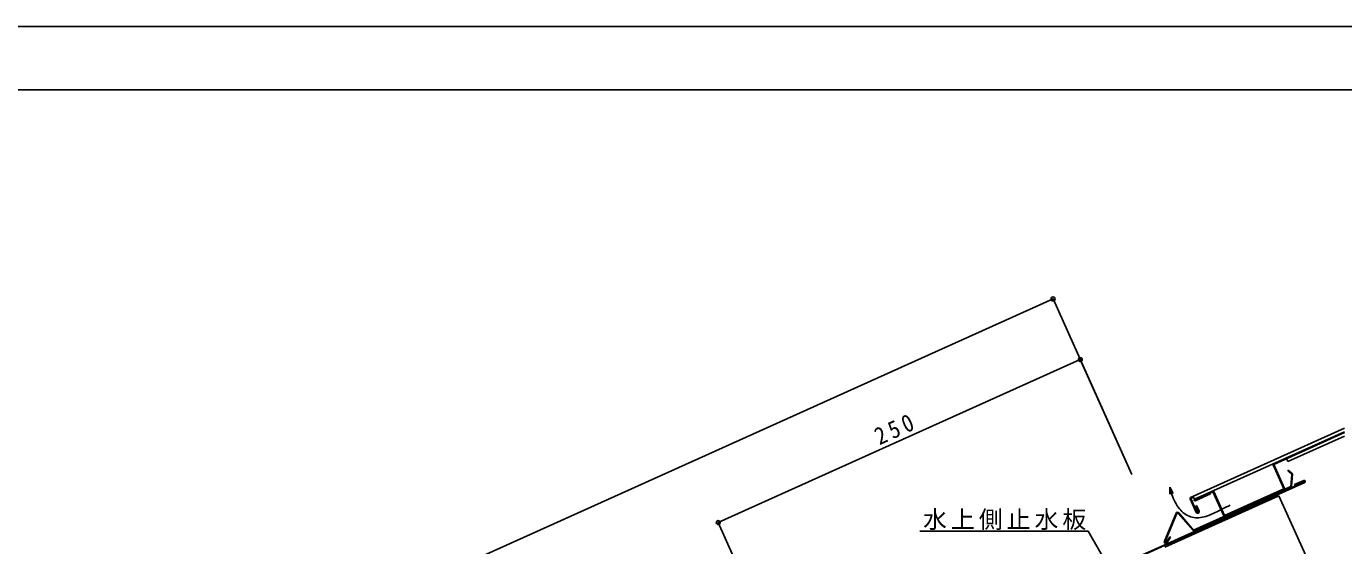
# Model space of a CAD drawing. Units: millimetres, scale not verified. Extents: x -1104 to 916, y -637 to 768.
# Drawn here: x -420 to 410, y 441 to 768 of the extents above; entities that cross this region are included whole.
import ezdxf

# ---------------------------------------------------------------- set-up
doc = ezdxf.new("R2010")
doc.units = ezdxf.units.MM
doc.header["$LTSCALE"] = 5
doc.header["$PDMODE"] = 32
doc.header["$PDSIZE"] = 2.5
doc.layers.add('0-0', color=7, linetype='Continuous')
doc.layers.add('F-0', color=2, linetype='Continuous')
doc.styles.add('ＭＳ ゴシック', font='')
doc.styles.get('ＭＳ ゴシック').set_extended_font_data('MS Gothic')

msp = doc.modelspace()

# ---------------------------------------------------------------- linework, layer by layer
at = {"layer": '0-0'}
for p, q in [((-603.116, 223.187), (226.718, 596.651)), ((226.718, 596.651), (276.397, 486.265)), ((243.889, 558.497), (15.913, 455.897)), ((243.889, 558.497), (276.397, 486.265)), ((313.221, 471.603), (410.295, 515.287)), ((315.866, 470.6), (410.295, 513.094)), ((365.725, 492.489), (410.295, 512.546)), ((374.525, 494.256), (410.295, 510.353)), ((372.04, 477.237), (365.269, 492.284)), ((372.496, 477.442), (365.725, 492.489)), ((374.525, 494.256), (373.704, 496.08)), ((298.994, 442.831), (384.988, 481.529)), ((385.152, 481.164), (299.523, 442.63)), ((374.451, 488.524), (374.789, 488.892)), ((377.072, 486.116), (374.451, 488.524)), ((377.41, 486.484), (374.789, 488.892)), ((376.349, 478.628), (377.072, 486.116)), ((376.846, 478.58), (377.57, 486.068)), ((384.578, 482.441), (378.833, 479.855)), ((378.997, 479.49), (384.742, 482.076)), ((297.034, 440.421), (368.872, 472.749)), ((300.326, 478.237), (300.225, 473.789)), ((300.326, 478.237), (302.327, 474.173)), ((315.25, 451.133), (376.349, 478.628)), ((315.455, 450.677), (376.554, 478.172)), ((316.025, 470.124), (327.424, 475.253)), ((316.23, 469.668), (325.806, 473.977)), ((325.806, 473.977), (325.6, 474.433)), ((334.195, 460.207), (327.424, 475.253)), ((334.651, 460.412), (327.88, 475.459)), ((334.651, 460.412), (372.04, 477.237)), ((390.621, 424.417), (368.872, 472.749)), ((378.997, 479.49), (378.833, 479.855)), ((316.869, 462.279), (312.97, 470.942)), ((313.426, 471.147), (315.25, 471.968)), ((317.325, 462.484), (313.426, 471.147)), ((315.866, 470.6), (315.25, 471.968)), ((317.051, 466.747), (316.595, 466.542)), ((318.237, 462.895), (316.595, 466.542)), ((318.693, 463.1), (317.051, 466.747)), ((296.797, 444.181), (304.229, 461.781)), ((304.69, 461.587), (297.258, 443.986)), ((300.317, 442.329), (341.353, 460.796)), ((314.87, 450.808), (305.53, 461.717)), ((315.25, 451.133), (305.91, 462.042)), ((330.21, 456.878), (330.046, 457.243)), ((330.145, 457.287), (330.43, 456.977)), ((330.21, 456.878), (343.889, 463.034)), ((332.067, 458.152), (332.353, 457.842)), ((333.99, 459.018), (334.275, 458.708)), ((333.996, 458.582), (334.926, 459.439)), ((335.912, 459.883), (336.198, 459.573)), ((337.835, 460.748), (338.12, 460.438)), ((339.757, 461.613), (340.043, 461.303)), ((339.763, 461.177), (340.693, 462.034)), ((341.68, 462.478), (341.965, 462.168)), ((343.602, 463.343), (343.89, 463.03)), ((343.89, 463.03), (343.725, 463.398)), ((15.913, 455.897), (48.42, 383.665)), ((142.787, 450.413), (248.785, 450.413)), ((267.094, 428.475), (298.994, 442.831)), ((299.523, 442.63), (267.259, 428.11)), ((300.26, 446.921), (298.143, 443.527)), ((300.684, 446.656), (298.567, 443.263)), ((300.26, 446.921), (300.684, 446.656))]:
    msp.add_line(p, q, dxfattribs=at)
for points in [[(300.974, 475.302), (300.619, 476.75), (300.326, 478.237)], [(338.294, 466.767), (337.082, 466.275), (335.875, 465.733), (334.673, 465.157), (333.475, 464.558), (332.281, 463.948), (331.091, 463.338), (329.906, 462.739), (328.725, 462.159), (327.55, 461.608), (326.381, 461.092), (325.22, 460.618), (324.069, 460.194), (322.927, 459.824), (321.797, 459.514), (320.68, 459.268), (319.576, 459.089), (318.488, 458.98), (317.417, 458.945), (316.364, 458.986), (315.33, 459.103), (314.316, 459.298), (313.324, 459.572), (312.354, 459.926), (311.409, 460.358), (310.488, 460.868), (309.593, 461.457), (308.725, 462.121), (307.886, 462.861), (307.076, 463.674), (306.296, 464.558), (305.549, 465.512), (304.836, 466.532), (304.159, 467.616), (303.519, 468.762), (302.919, 469.966), (302.361, 471.225), (301.849, 472.536), (301.385, 473.896), (300.974, 475.302)], [(248.785, 450.413), (270.044, 413.592), (287.527, 431.075)]]:
    msp.add_lwpolyline(points, dxfattribs=at)
for centre, radius, start, end in [((365.725, 492.489), 0.5, 114.22805, 204.22805), ((377.072, 486.116), 0.5, 354.48317, 47.42664), ((384.865, 481.802), 0.7, 24.228, 114.228), ((384.865, 481.802), 0.3, 24.228, 114.228), ((384.865, 481.802), 0.3, 294.228, 24.228), ((384.865, 481.802), 0.7, 294.228, 24.228), ((327.424, 475.253), 0.5, 24.22805, 114.22805), ((372.04, 477.237), 0.5, 294.22805, 24.22805), ((376.349, 478.628), 0.5, 294.22805, 354.48317), ((313.426, 471.147), 0.5, 114.22805, 204.22805), ((316.025, 470.124), 0.5, 114.22805, 294.22805), ((305.151, 461.392), 1, 40.56805, 157.10695), ((305.151, 461.392), 0.5, 40.56805, 157.10695), ((317.781, 462.689), 1, 204.22805, 24.22805), ((317.781, 462.689), 0.5, 204.22805, 24.22805), ((334.651, 460.412), 0.5, 204.22805, 294.22805), ((315.25, 451.133), 0.5, 220.56805, 294.22805), ((297.719, 443.792), 1, 157.10695, 328.04213), ((297.719, 443.792), 0.5, 157.10695, 328.04213)]:
    msp.add_arc(centre, radius, start, end, dxfattribs=at)
for p in [(226.718, 596.651), (243.889, 558.497), (15.913, 455.897)]:
    msp.add_point(p, dxfattribs=at)
at = {"layer": 'F-0', "color": 5}
msp.add_line((-1103.814, 728.266), (916.186, 728.266), dxfattribs=at)
msp.add_lwpolyline([(-1103.814, -636.734), (-1103.814, 768.266), (916.186, 768.266)], dxfattribs=at)

# ---------------------------------------------------------------- texts
at = {"layer": '0-0', "insert": (117.476, 504.347), "char_height": 11, "attachment_point": 7, "rotation": 24.23, "style": 'ＭＳ ゴシック'}
msp.add_mtext('\\T1.37;\\W0.9;250', dxfattribs=at)
at = {"layer": '0-0', "insert": (144.866, 451.189), "char_height": 11, "attachment_point": 7, "style": 'ＭＳ ゴシック'}
msp.add_mtext('\\T1.17;水上側止水板', dxfattribs=at)

doc.saveas('drawing.dxf')
